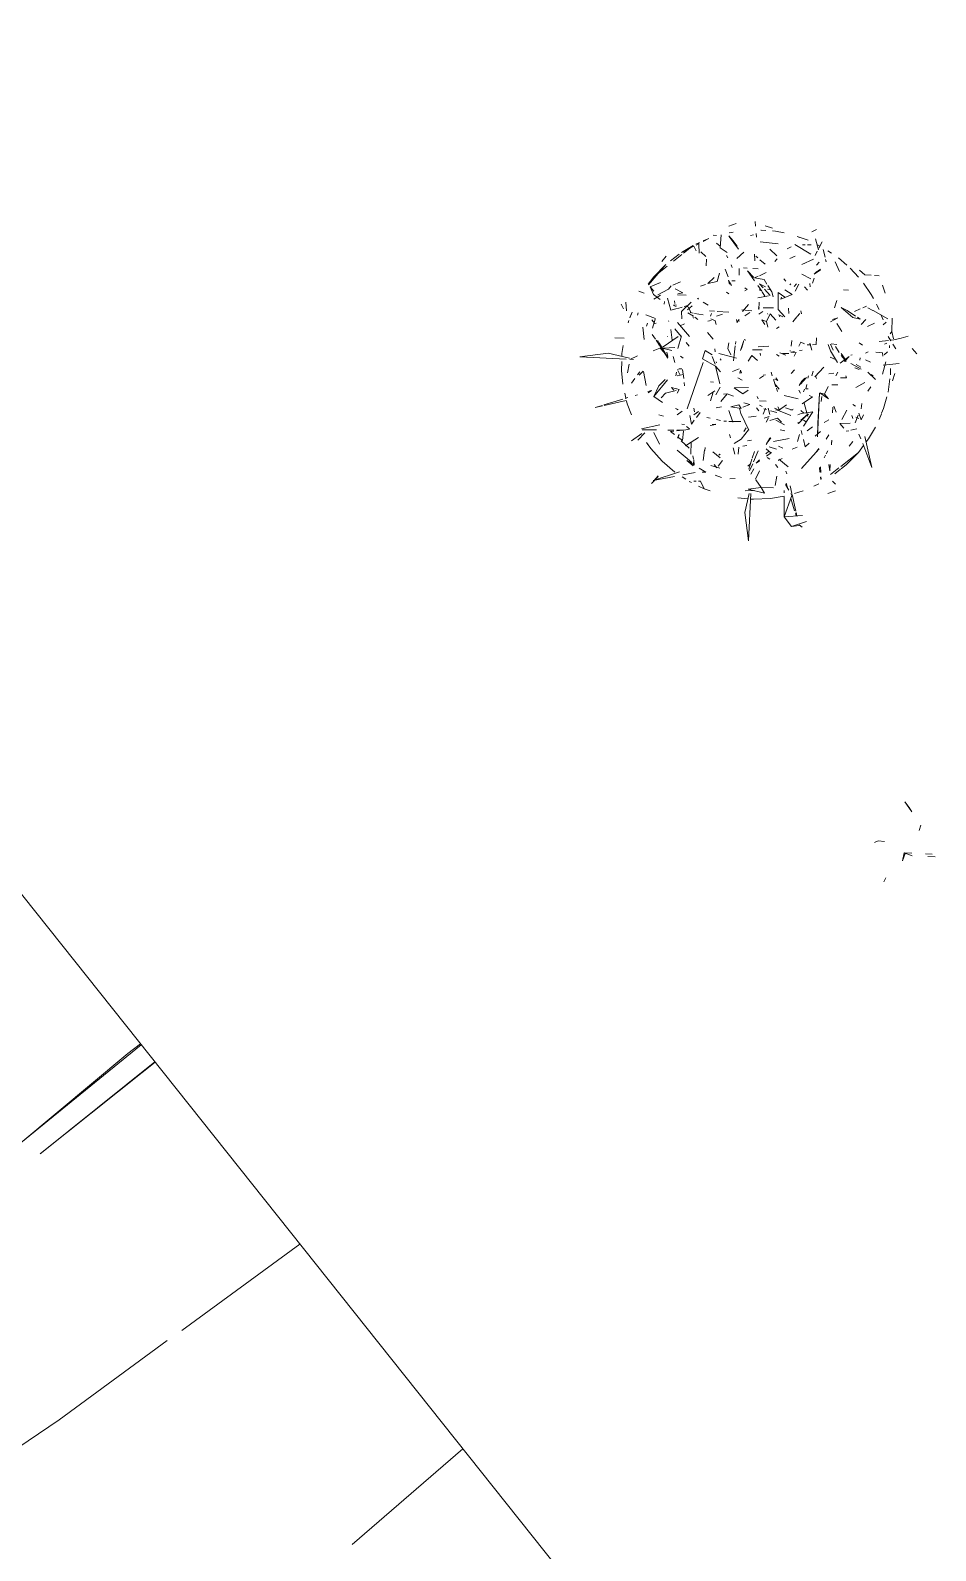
# Model space of a CAD drawing. Header units: millimetres. Extents: x 0 to 57242, y -59538 to 11130.
# Drawn here: x 19352 to 19808, y -7310 to -6543 of the extents above; entities that cross this region are included whole.
import ezdxf

# ---------------------------------------------------------------- set-up
doc = ezdxf.new("R2010")
doc.units = ezdxf.units.MM
doc.layers.add('G-IMPT', color=8, linetype='Continuous', lineweight=9)
doc.layers.add('I-FURN', color=30, linetype='Continuous', lineweight=9)

# ---------------------------------------------------------------- blocks, each defined once
blk = doc.blocks.new('Conjunto Mesa 01 - Conjunto Mesa 01-1067963-Level 0')
at = {"layer": 'G-IMPT'}
for p, q in [((976.95, -369.04), (978.55, -367.33)), ((973.57, -372.66), (970.11, -373.36)), ((973.57, -372.66), (975.74, -370.33)), ((987.21, -370.39), (983.36, -368.93)), ((1004.53, -379.76), (999.34, -375.47)), ((1011.53, -374.79), (1009.99, -378.19)), ((940.58, -377.47), (940.11, -380.01)), ((943.9, -380.87), (949.29, -383.15)), ((948.18, -381.34), (946.68, -382.05)), ((948.18, -381.34), (946.68, -382.05)), ((948.7, -382.47), (947.19, -379.17)), ((954.19, -382.81), (950.59, -381.22)), ((954.63, -379), (952.6, -379.66)), ((954.63, -379), (952.6, -379.66)), ((956.44, -383.81), (955.23, -383.27)), ((964.12, -376.73), (958.75, -377.75)), ((964.12, -376.73), (958.75, -377.75)), ((964.39, -381.67), (959.25, -380.23)), ((972.63, -375.9), (966.42, -376.29)), ((972.63, -375.9), (966.42, -376.29)), ((983.46, -376.29), (976.59, -375.86)), ((983.46, -376.29), (976.59, -375.86)), ((985.72, -376.72), (983.46, -376.29)), ((985.72, -376.72), (983.46, -376.29)), ((986.58, -381.81), (986.02, -383.82)), ((987.54, -381.84), (990.33, -380.68)), ((991.84, -377.89), (988.9, -377.33)), ((991.84, -377.89), (989.81, -377.5)), ((990.35, -380.67), (998.22, -377.43)), ((997.13, -379.61), (994.78, -378.85)), ((997.13, -379.61), (994.78, -378.85)), ((999.04, -379.22), (999.18, -381.1)), ((1004.9, -381.2), (1004.53, -379.76)), ((1004.53, -379.76), (1007.97, -381.44)), ((1005.32, -382.86), (1007.88, -383.15)), ((1008.43, -381.66), (1007.67, -382.86)), ((1009.98, -378.22), (1008.43, -381.66)), ((1017.57, -377.2), (1021.16, -377.06)), ((942.2, -384.16), (937.29, -387.27)), ((938.48, -386.52), (937.29, -387.27)), ((942.2, -384.16), (939, -386.19)), ((939.79, -390.77), (948.48, -387.52)), ((943.09, -386.77), (942.21, -387.82)), ((944.98, -384.52), (943.81, -385.91)), ((950.43, -386.25), (949.4, -384)), ((949.9, -394.27), (951.41, -388.02)), ((954.67, -388.72), (954.3, -386.66)), ((957.55, -392.41), (957.25, -390.73)), ((957.39, -388.38), (957.33, -391.35)), ((957.71, -388.62), (957.55, -391.75)), ((972.88, -385.72), (974.59, -383.84)), ((979.1, -392.19), (986.75, -390.77)), ((979.1, -392.19), (982.1, -390.81)), ((982.1, -390.81), (987.04, -389.25)), ((985.65, -385.18), (984.8, -388.24)), ((986.75, -390.77), (989.61, -388.44)), ((988.05, -388.93), (989.61, -388.44)), ((991.56, -386.32), (992.11, -389.71)), ((995.81, -384.01), (994.95, -387.88)), ((1006.99, -383.91), (1004.43, -387.92)), ((1007.5, -385.45), (1007.18, -386.77)), ((1009.97, -390.26), (1007.59, -392.67)), ((1010.28, -385.81), (1009.28, -385.18)), ((1010.28, -385.81), (1009.28, -385.18)), ((1009.89, -383.38), (1012.51, -383.68)), ((1011.46, -391.15), (1009.97, -390.26)), ((1011.38, -390.17), (1011.17, -387.91)), ((1019.45, -386.95), (1014.95, -393.81)), ((922.97, -396.61), (926.19, -394.48)), ((925.08, -397.72), (923.31, -399.62)), ((925.08, -397.72), (923.63, -399.27)), ((928.42, -394.17), (927.31, -395.35)), ((928.42, -394.17), (927.31, -395.35)), ((934.24, -397.07), (927.84, -403.58)), ((931.77, -391.4), (928.42, -394.17)), ((931.77, -391.4), (928.42, -394.17)), ((939.38, -392.96), (939.09, -395.15)), ((944.41, -394.25), (943.7, -397.12)), ((953.53, -397.33), (958.3, -395.15)), ((959.14, -393.66), (960.58, -395.88)), ((959.77, -397.16), (961.28, -398.06)), ((975.08, -391.75), (977.21, -394.96)), ((982.18, -396.78), (981.18, -399.49)), ((982.18, -396.78), (981.44, -400.95)), ((998.73, -396.28), (1000.64, -395.7)), ((1005.04, -395.53), (1004.68, -397.02)), ((1009.93, -397.85), (1007.39, -399.03)), ((1014.63, -391.71), (1018.37, -396.84)), ((1021.19, -393.95), (1018.78, -391.96)), ((1021.19, -393.95), (1018.78, -391.96)), ((1022.04, -391.75), (1024.17, -394.96)), ((1027.3, -400.39), (1022.66, -395.45)), ((1027.3, -400.39), (1022.66, -395.45)), ((918.17, -399.2), (920.15, -400.5)), ((922.94, -404.02), (922.28, -405.4)), ((923.24, -402.53), (924.78, -403.53)), ((938.57, -401.49), (933.73, -402.07)), ((939.87, -402.18), (940.19, -404)), ((949.88, -405.85), (951.43, -405.84)), ((954.05, -405.36), (954.03, -404.67)), ((954.1, -405.4), (954.03, -404.67)), ((954.03, -404.67), (954.11, -405.41)), ((955.73, -402.34), (956.02, -404.27)), ((956.69, -401.6), (958.32, -405.28)), ((959.47, -400.2), (961.64, -400.14)), ((984.03, -399.01), (988.77, -399.47)), ((992.41, -405.53), (990.32, -407.67)), ((1000.79, -410.05), (1000.96, -404.52)), ((1001.24, -402.78), (1001.02, -403.46)), ((1001.5, -407.9), (1001.02, -404.51)), ((1004.28, -406.05), (1009.76, -403.71)), ((1005.83, -401.48), (1004.97, -400.67)), ((1008.78, -403.25), (1006.22, -404.24)), ((1007.16, -405.78), (1009.27, -404.65)), ((1012.97, -402.01), (1018.38, -401.35)), ((1014.9, -401.51), (1016.12, -400.99)), ((1019.79, -405.52), (1020.48, -408.04)), ((1032.32, -407.3), (1028.68, -402.29)), ((1032.32, -407.3), (1028.68, -402.29)), ((912.89, -407.3), (911.85, -411.02)), ((915.39, -411.23), (914.45, -412.95)), ((915.39, -411.23), (914.45, -412.95)), ((915.62, -414.02), (918.94, -413.94)), ((918.94, -413.94), (922.26, -414.11)), ((926.93, -418.02), (926.74, -413.32)), ((930.86, -409.68), (933.62, -411.72)), ((933.43, -409.56), (931.98, -409.84)), ((938.24, -408.63), (934.74, -409.3)), ((937.71, -412.83), (935.9, -414.84)), ((943.89, -413.93), (940.24, -417.2)), ((940.87, -414.53), (941.75, -410.77)), ((943.89, -413.93), (946.56, -414.22)), ((957.32, -411.15), (953.43, -412.42)), ((953.43, -412.42), (960.09, -417.66)), ((958.66, -407.48), (954.49, -409.02)), ((956.36, -412.52), (956.84, -413.41)), ((958.66, -407.48), (956.84, -413.41)), ((965.11, -414.81), (962.77, -413.29)), ((969.15, -409.93), (967.78, -409.32)), ((968.84, -412.44), (968.4, -410.45)), ((969.6, -415.83), (968.89, -412.67)), ((985.94, -413.76), (983.35, -411.62)), ((985.94, -413.76), (984.77, -415.31)), ((992.95, -410.07), (989.72, -409.03)), ((990.19, -407.97), (993.49, -408.77)), ((996.31, -407.14), (992.81, -406.71)), ((999.64, -410.99), (992.95, -410.07)), ((995.24, -412.14), (997.85, -410.75)), ((1000.83, -406.86), (997.32, -406.67)), ((998.12, -407.36), (1001.92, -407.25)), ((1004.44, -415.78), (1003.56, -413.8)), ((1008.5, -412.28), (1006.69, -414.66)), ((1008.5, -412.28), (1007.52, -411.83)), ((1016.2, -406.53), (1015.39, -411.59)), ((1033.56, -409.56), (1032.32, -407.3)), ((1033.56, -409.56), (1032.32, -407.3)), ((1035.15, -412.46), (1033.71, -409.82)), ((1035.15, -412.46), (1034.45, -411.17)), ((911.62, -418.82), (910.41, -420.1)), ((917.47, -421.26), (912.68, -416.76)), ((916.93, -420.75), (914.53, -421.23)), ((915.89, -414.22), (923.84, -414.38)), ((921.65, -419.99), (917.47, -421.26)), ((923.98, -421.42), (922.64, -421.1)), ((934.36, -422.31), (931.71, -420.31)), ((934.04, -416.9), (932.75, -418.32)), ((939.86, -417.37), (935.34, -417.68)), ((941.36, -418.09), (935.34, -417.68)), ((940.24, -417.2), (940.72, -415.18)), ((947.17, -415.64), (944.14, -416.99)), ((946.81, -416.88), (944.14, -417.07)), ((947.78, -418.53), (944.24, -418.29)), ((946.39, -418.92), (947.04, -419.02)), ((947.39, -414.31), (951.17, -414.72)), ((952.1, -416.51), (947.76, -416.81)), ((950.66, -418.73), (948.17, -418.56)), ((948.78, -415.61), (950.04, -414.6)), ((951.75, -417.26), (949.09, -422.1)), ((951.16, -414.74), (953.48, -415.77)), ((957.98, -418.98), (954.78, -423.16)), ((965.13, -417.38), (960.09, -417.66)), ((964.47, -418.23), (962.51, -419.15)), ((963.58, -419.35), (962.51, -419.15)), ((981.94, -418.21), (980.17, -419.14)), ((981.12, -421.07), (980.17, -419.14)), ((983.04, -422.22), (983.71, -420.96)), ((984.27, -415.97), (983.18, -417.42)), ((986.75, -417.18), (983.36, -415.9)), ((997.29, -417.81), (998.22, -424.39)), ((1002.75, -415.83), (1001.41, -418.01)), ((1008.63, -417.89), (1006.77, -420.28)), ((1021.12, -418.18), (1022.56, -417.5)), ((1023.56, -414.22), (1025.35, -416.19)), ((1026.31, -418.5), (1029.72, -419.63)), ((1028.97, -422.91), (1026.91, -419.4)), ((1028.54, -420.19), (1027.03, -420.9)), ((1028.6, -417.15), (1029.72, -419.63)), ((1039.57, -422.71), (1037.05, -416.35)), ((1039.57, -422.71), (1037.05, -416.35)), ((909, -427.81), (908.5, -429.74)), ((909, -427.81), (908.5, -429.74)), ((909.27, -428.15), (908.94, -429.87)), ((913.06, -431.12), (909.36, -428.56)), ((910.3, -422.71), (909.53, -425.74)), ((910.3, -422.71), (909.53, -425.74)), ((910.3, -422.71), (909.68, -425.97)), ((927.59, -425.99), (931.46, -427.17)), ((929.18, -422.68), (927.72, -422.33)), ((933.17, -428.04), (933.02, -428.2)), ((933.02, -428.2), (934.86, -429.02)), ((933.02, -428.2), (935.97, -428.53)), ((935.34, -425.79), (934.17, -427.01)), ((941.09, -424.11), (942.57, -423.68)), ((942.57, -423.69), (942.24, -424.98)), ((952.43, -428.49), (948.78, -432.19)), ((948.83, -427.95), (949.67, -432.39)), ((954, -425.33), (951.3, -422.95)), ((953.63, -424.68), (953.21, -425.23)), ((955.96, -426.83), (956.1, -424.43)), ((958.3, -423.14), (958.75, -423.22)), ((961.13, -426.16), (959.07, -427.46)), ((961.84, -427.74), (959.07, -427.46)), ((959.27, -422.21), (963.61, -422.02)), ((961.13, -426.16), (959.27, -422.21)), ((961.13, -426.16), (963.75, -427.36)), ((967.27, -422.84), (967.1, -424.39)), ((976.68, -422.11), (978.61, -424.1)), ((977.67, -430.69), (980.5, -429.12)), ((980.89, -427.33), (978.87, -429.89)), ((980.28, -425.88), (980.1, -426.1)), ((980.96, -426.13), (982.66, -424.47)), ((980.96, -426.13), (981.83, -424.49)), ((983.57, -426.03), (982.59, -424.06)), ((995.47, -423.41), (996.79, -425.33)), ((995.81, -430.97), (995.64, -428.73)), ((996.55, -427.57), (995.74, -426.63)), ((995.8, -427.95), (996.63, -432.39)), ((999.36, -424.26), (997.94, -423.86)), ((1006.03, -427.46), (1011.08, -425.95)), ((1008.09, -426.16), (1006.03, -427.46)), ((1017.52, -437.85), (1006.15, -427.77)), ((1022.65, -442.27), (1006.15, -427.77)), ((1008.09, -426.16), (1006.24, -422.21)), ((1008.09, -426.16), (1011.08, -425.95)), ((1008.09, -427.83), (1010, -429.71)), ((1017.96, -428.86), (1015.72, -426.86)), ((1015.77, -426.09), (1018.88, -427.07)), ((1021.32, -422.3), (1023.5, -427.08)), ((1024.45, -429.26), (1027.69, -425.03)), ((1024.45, -429.26), (1027.46, -429.12)), ((1026.59, -422.47), (1025.07, -422)), ((1029.54, -429.15), (1030.16, -427.89)), ((1030.6, -427), (1032, -424.15)), ((1037.17, -425.75), (1034.63, -424.97)), ((1051.88, -430.32), (1037.46, -423.36)), ((1039.57, -422.71), (1040.06, -424.62)), ((1039.57, -422.71), (1040.06, -424.62)), ((1051.88, -430.32), (1039.57, -426.5)), ((1040.63, -426.83), (1041.69, -430.98)), ((1040.63, -426.83), (1041.69, -430.98)), ((908.16, -431.11), (907.3, -437.94)), ((908.16, -431.11), (907.3, -437.94)), ((908.16, -431.11), (907.3, -437.94)), ((908.7, -431.11), (907.4, -437.92)), ((908.18, -431.11), (908.18, -437.46)), ((908.69, -431.11), (911.23, -431.58)), ((916.49, -429.62), (913.07, -430.15)), ((920.33, -432.37), (917.83, -430.17)), ((927.34, -429.46), (929.97, -433.06)), ((927.74, -437.37), (927.44, -432.98)), ((927.74, -437.37), (929.97, -433.06)), ((936.99, -432.72), (938.45, -432.25)), ((951.66, -437.65), (952.58, -436.71)), ((951.79, -436.25), (952.32, -438.11)), ((952.38, -429.8), (952.24, -432.9)), ((971, -436.66), (967.98, -440.56)), ((968.54, -437.44), (971.68, -432.99)), ((977.37, -432.54), (978.79, -432.03)), ((989.01, -430.23), (989.44, -432.7)), ((995.81, -430.97), (996.74, -433.29)), ((1000.15, -435.22), (998.47, -435)), ((1000.15, -431.73), (998.64, -429.98)), ((1000.56, -433.59), (999.87, -432.38)), ((1000.85, -430.78), (1000.15, -431.73)), ((1005.36, -431.54), (1003.75, -432.46)), ((1005.36, -431.54), (1004.83, -437.96)), ((1005.17, -436.91), (1011.63, -439.63)), ((1008.45, -441.36), (1011.42, -436.23)), ((1014.15, -444.47), (1011.42, -436.23)), ((1019.66, -432.41), (1019.26, -435.08)), ((1035.68, -429.74), (1036.4, -432.7)), ((1041.69, -442.33), (1041.69, -430.98)), ((1042.76, -439.45), (1041.69, -430.98)), ((1042.76, -439.45), (1041.69, -430.98)), ((907.11, -439.45), (907.11, -444.89)), ((907.11, -439.45), (907.11, -444.89)), ((908.18, -438.38), (908.18, -443.82)), ((927.43, -438.66), (926.54, -441.13)), ((936.46, -443.92), (933.68, -444.95)), ((939.06, -445.27), (940.77, -443.41)), ((941.74, -442.35), (945.71, -438.03)), ((944.41, -441.22), (943.31, -444.13)), ((952.35, -438.08), (951.05, -437.27)), ((959.44, -444.56), (960.34, -445.47)), ((962.09, -440.12), (961.33, -440.64)), ((963.61, -444.04), (961.51, -441.03)), ((961.51, -441.03), (964.52, -445.54)), ((963.61, -444.04), (964.52, -445.54)), ((970.05, -442.61), (973.65, -441.93)), ((971.04, -445.86), (970.05, -442.61)), ((972.77, -439.24), (971.69, -438.46)), ((981.86, -443.22), (981.24, -444.32)), ((981.47, -446.84), (981.74, -444.3)), ((984.39, -440.89), (982.68, -440.27)), ((989.92, -442.9), (986.25, -441.56)), ((986.4, -440.2), (988.01, -440.2)), ((988.01, -440.2), (986.44, -440.97)), ((991.83, -442.42), (988.22, -442.4)), ((992.32, -443.77), (990.59, -443.14)), ((995.84, -442.39), (1001.75, -437.92)), ((1000.36, -444.48), (1000.06, -449.24)), ((1004.33, -443.65), (1001.27, -445.81)), ((1003.74, -444.39), (1004.13, -443.08)), ((1009.05, -440.12), (1007.1, -440.55)), ((1008.45, -441.36), (1007.92, -443.12)), ((1011.25, -438.92), (1010.77, -438.92)), ((1011.25, -438.92), (1010.77, -438.92)), ((1010.83, -439.12), (1010.84, -443.55)), ((1010.83, -439.12), (1011.48, -445.54)), ((1013.27, -441.97), (1011.73, -442.48)), ((1017.05, -444.46), (1017.22, -441.03)), ((1017.52, -437.85), (1022.65, -442.27)), ((1021.55, -439.45), (1021.69, -442.93)), ((1026.35, -439.58), (1025.51, -437.13)), ((1028.56, -437.67), (1029.69, -438.71)), ((1028.56, -437.67), (1030.29, -439.25)), ((1032.15, -444.11), (1031.46, -442.6)), ((1041.69, -449.03), (1041.69, -443.53)), ((1042.76, -442.94), (1042.76, -439.45)), ((1042.76, -442.94), (1042.76, -439.45)), ((1042.76, -447.04), (1042.76, -443.26)), ((1042.76, -447.04), (1042.76, -443.26)), ((903.89, -445.08), (904.58, -448.54)), ((907.11, -447.98), (908.18, -456.45)), ((907.11, -447.98), (908.18, -456.45)), ((907.11, -447.98), (908.18, -456.45)), ((907.11, -447.98), (909.61, -461.09)), ((908.18, -447.83), (908.18, -456.45)), ((918.58, -447.58), (917.39, -451.68)), ((923.63, -450.09), (919.6, -451.83)), ((923.63, -450.09), (922.42, -452.33)), ((925.52, -449.56), (922.65, -452.81)), ((930.18, -452.13), (929.43, -453.9)), ((930.62, -456.47), (929.94, -449.76)), ((930.47, -446.15), (930.62, -445.66)), ((930.99, -445.96), (930.47, -446.15)), ((930.78, -452.63), (930.8, -452.35)), ((930.8, -452.35), (933.9, -453.14)), ((931.79, -453.65), (931.67, -450.44)), ((935.43, -451.93), (938.76, -449.01)), ((940.86, -445.29), (941.52, -446.55)), ((943.41, -447.61), (942.59, -449.15)), ((942.72, -447.24), (944.89, -445.95)), ((944.86, -446.15), (946.5, -446.96)), ((957.79, -447.65), (959.64, -449.86)), ((964.23, -450.95), (958.87, -454.94)), ((963.15, -450.69), (959.64, -449.86)), ((960.98, -446.1), (966.3, -451.45)), ((964.23, -450.95), (966.24, -449.46)), ((971.36, -451.72), (970.28, -455.29)), ((972.27, -451.71), (973.62, -452.14)), ((972.27, -451.71), (973.18, -452.83)), ((973.62, -452.14), (973.18, -452.83)), ((992.59, -451.23), (990.29, -453.86)), ((997.71, -452.55), (1000.32, -450.68)), ((997.98, -450.16), (1000.08, -448.96)), ((998.39, -448.48), (1000.1, -448.67)), ((1000.06, -449.27), (998.89, -450.29)), ((1005.94, -446.04), (1000.06, -449.24)), ((1001.3, -455.99), (1002.76, -452.14)), ((1002.76, -452.14), (1005.59, -451.86)), ((1003.08, -453.35), (1007.54, -451.51)), ((1010.84, -445.5), (1011.48, -445.54)), ((1015.07, -446.61), (1017.06, -447.52)), ((1018.3, -451.65), (1016.11, -448.65)), ((1019.32, -448.56), (1022.78, -450.15)), ((1022.78, -450.15), (1022.66, -447.44)), ((1028.35, -447.66), (1027.72, -445.32)), ((1028.35, -447.66), (1027.93, -445.35)), ((1028.35, -447.66), (1030.21, -458.39)), ((1033.08, -446.15), (1032.5, -444.89)), ((1037.88, -452.19), (1035.44, -450.47)), ((1037.48, -452.37), (1035.45, -451.14)), ((1039.96, -448.06), (1037.2, -446.42)), ((1037.58, -445.89), (1039.96, -448.06)), ((1044.91, -450.12), (1047, -449.93)), ((1048.26, -455.99), (1049.72, -452.14)), ((908.18, -456.45), (909.37, -461.09)), ((908.18, -456.45), (909.37, -461.09)), ((912.52, -455.6), (910.98, -461.08)), ((917.71, -454.58), (916.51, -460.66)), ((917.44, -459.69), (917.05, -463.56)), ((917.71, -454.58), (917.15, -452.52)), ((920.86, -457.84), (926.74, -460.28)), ((924.14, -455.93), (925.3, -456.64)), ((925.58, -457.4), (926.49, -456.52)), ((925.69, -457.73), (926.9, -457.04)), ((927.99, -457.33), (926.74, -460.28)), ((929.05, -454.82), (928.12, -457.03)), ((930.62, -456.47), (933.62, -458.68)), ((936.18, -453.18), (933.09, -454.52)), ((933.69, -453.45), (934.89, -452.4)), ((935.75, -461.53), (936.41, -459.21)), ((936.21, -453.74), (936.92, -453.92)), ((937, -452.98), (938.83, -452.52)), ((947.03, -452.84), (951.43, -452.8)), ((957.32, -458.11), (953.43, -459.38)), ((955.79, -463.15), (953.43, -459.38)), ((955.83, -455.12), (957.12, -455.9)), ((957.92, -458.57), (961.91, -459.83)), ((962.2, -456.06), (961.36, -456.01)), ((961.87, -458.8), (961.38, -458.62)), ((962.77, -460.25), (966.62, -460.02)), ((974.42, -455.08), (976.77, -454.14)), ((977.26, -459.68), (981.5, -453.95)), ((977.26, -459.68), (982.29, -458.09)), ((982.51, -454.88), (982.29, -458.09)), ((986.16, -460.53), (988.8, -458.77)), ((987.57, -462.37), (988.8, -458.77)), ((989.07, -453.68), (987.81, -453.38)), ((991.95, -455.18), (993.36, -454.5)), ((994.12, -457.22), (992.07, -457.19)), ((995.24, -459.93), (993.24, -463.21)), ((994.78, -454.64), (995.91, -453.84)), ((996.74, -456.45), (995.06, -453.67)), ((995.91, -452.65), (999.04, -454.02)), ((998.66, -457.35), (999.48, -454.85)), ((999.8, -455.63), (1000.73, -457.88)), ((1008.33, -454.73), (1010.02, -453.27)), ((1014.53, -453.87), (1010.78, -461.04)), ((1014.07, -460.53), (1016.37, -459.41)), ((1020.43, -453.42), (1019.61, -456.15)), ((1040.61, -454.26), (1039.57, -453.63)), ((1040.61, -454.11), (1039.65, -453.44)), ((1040.99, -459.19), (1041.69, -456.45)), ((1040.99, -459.19), (1041.69, -456.45)), ((911.58, -465.5), (909.04, -466.98)), ((915.05, -462.16), (910.98, -461.08)), ((910.98, -461.08), (913.84, -461.14)), ((915.06, -462.14), (919.14, -461.18)), ((921.21, -460.1), (922.19, -461.01)), ((930.47, -464.58), (930.18, -464.66)), ((933.63, -461.62), (942.92, -461.2)), ((939, -469.19), (934.3, -466.37)), ((940.29, -464.51), (935.34, -464.64)), ((938.82, -474.85), (939.4, -465.63)), ((944.03, -469.64), (940.24, -464.16)), ((946.58, -464.33), (944.17, -464.4)), ((962.77, -460.25), (955.79, -463.15)), ((957.49, -464.08), (970.7, -484.89)), ((962.77, -460.25), (971.08, -464.15)), ((968.49, -466.11), (967.51, -467.16)), ((974.18, -469.13), (972.56, -465.12)), ((976.36, -465.94), (977.34, -464.29)), ((980.26, -462.64), (977.34, -464.29)), ((978.38, -469.23), (977.34, -464.29)), ((983.67, -467.05), (985.45, -463.23)), ((983.67, -467.05), (987.57, -463.46)), ((985.45, -463.23), (987.57, -463.46)), ((989.4, -465.12), (987.01, -463.98)), ((988.88, -472.25), (992.52, -467.69)), ((998.57, -467.21), (989.4, -465.12)), ((996.85, -467.56), (997.53, -469.63)), ((998.31, -467.27), (998.57, -467.21)), ((999.62, -473.06), (998.31, -467.27)), ((1009.7, -464.92), (1008.28, -461.52)), ((1008.81, -462.78), (1008.41, -461.14)), ((1008.96, -463.16), (1008.47, -460.98)), ((1014.61, -465.59), (1011.35, -466.33)), ((1014.73, -462.28), (1011.5, -464.5)), ((1013.24, -467.95), (1013.07, -465.94)), ((1014.28, -468.35), (1014.52, -465.34)), ((1025.35, -463.15), (1019.44, -464.49)), ((1020.14, -463.02), (1019.68, -465.15)), ((1020.52, -467.45), (1022.38, -467.51)), ((1026.31, -465.47), (1027.71, -465.93)), ((1039.49, -464.91), (1037.84, -469.09)), ((1037.84, -469.09), (1039.49, -464.91)), ((917.55, -474.05), (918.18, -475.07)), ((925.15, -468.93), (920.56, -471.64)), ((924.49, -473.49), (925.37, -474.99)), ((924.51, -470.74), (926.83, -470.78)), ((928.04, -473.11), (925.33, -469.27)), ((927.19, -470.16), (926.52, -471.31)), ((930.37, -475.24), (933.36, -475.49)), ((934.56, -475.05), (936.9, -475.97)), ((935.87, -475.24), (936.86, -475.72)), ((935.87, -475.24), (944.55, -476.41)), ((936.01, -469.88), (936.17, -469.73)), ((938.82, -474.85), (937.21, -480.07)), ((942.96, -472.61), (938.44, -476.08)), ((939.28, -475.15), (942.61, -470.41)), ((941.95, -475.1), (944.05, -476.08)), ((945.67, -473.87), (948.52, -475.2)), ((947.82, -470.94), (949.55, -470.54)), ((952.43, -475.45), (953.37, -474.38)), ((953.7, -474.27), (957.65, -476.67)), ((972.29, -468.26), (971.98, -472.48)), ((975.01, -473.11), (972.29, -469.27)), ((979.55, -473.06), (980.85, -470.66)), ((990.31, -471.06), (984.45, -468.87)), ((987.98, -473.23), (987.09, -474.23)), ((988.88, -472.25), (988.8, -472.33)), ((999.62, -473.06), (999.16, -477.23)), ((1003.22, -469.32), (1002.34, -471.13)), ((1003.95, -472.92), (1003, -474.63)), ((1008.7, -471.77), (1010.68, -474.67)), ((1009.64, -470.05), (1012.49, -475.31)), ((1011, -475.14), (1013.9, -479.39)), ((1013.79, -474.73), (1013.6, -472.42)), ((1013.79, -474.73), (1013.95, -472.69)), ((1016.52, -468.05), (1015.02, -468.5)), ((1028.64, -474.22), (1025.5, -470.69)), ((1033.77, -470.13), (1031.15, -469.1)), ((1034.69, -470.27), (1031.46, -469.8)), ((1032.32, -480.13), (1035.7, -473.98)), ((1032.32, -480.13), (1035.7, -473.98)), ((1034.35, -472.9), (1033.4, -472.14)), ((1037.02, -470.12), (1033.48, -468.41)), ((1043.78, -480.47), (1035.81, -474.07)), ((1037.88, -470.73), (1036.68, -470.55)), ((1045.33, -474.12), (1037.51, -470.35)), ((1043.78, -480.47), (1037.88, -470.73)), ((1044.69, -474.45), (1038.7, -472.08)), ((1043.78, -480.47), (1049.06, -472.76)), ((1047.43, -475.14), (1045.96, -474.42)), ((1047.22, -475.44), (1045.99, -474.96)), ((1052.77, -473.17), (1049.86, -480.67)), ((908.69, -478.08), (911.23, -478.54)), ((913.06, -478.08), (909.36, -475.52)), ((915.34, -476.1), (916.61, -478.41)), ((915.34, -476.1), (916.82, -478.8)), ((918.28, -481.12), (917.56, -480.13)), ((918.28, -481.12), (917.56, -480.13)), ((924.7, -476.68), (929.97, -480.02)), ((933.86, -475.53), (936.32, -475.73)), ((936.86, -475.72), (944.65, -476.49)), ((944.05, -476.08), (938.34, -476.38)), ((952.43, -475.45), (952.22, -476.31)), ((952.74, -476.43), (955.32, -477.05)), ((954.08, -478.96), (952.99, -477.57)), ((954.6, -478.53), (956, -475.67)), ((959.55, -482.78), (957.46, -484.37)), ((959.48, -477.78), (960.91, -478.65)), ((960.67, -481.93), (959.68, -482.68)), ((960.67, -481.93), (961.5, -483.88)), ((972.53, -481.99), (974.18, -482.93)), ((975.23, -484.17), (975.34, -481.26)), ((977.05, -483.86), (976.24, -480.83)), ((980.3, -479.83), (981.69, -478.69)), ((984.2, -476.62), (985.71, -475.38)), ((985.95, -478.48), (984.57, -481.03)), ((985.7, -478.5), (984.84, -479.86)), ((995.72, -476.88), (994.2, -476.24)), ((1003.66, -480.25), (1000.66, -478.98)), ((1004.65, -479), (1002.1, -476.5)), ((1012.24, -476.95), (1012.4, -478.87)), ((1012.97, -476.21), (1014.87, -479.72)), ((1016.46, -480.27), (1015.36, -477.45)), ((1019.96, -479.99), (1017.96, -475.81)), ((1020.42, -480.03), (1024.94, -480.37)), ((1021.54, -485.97), (1024.94, -480.37)), ((1021.54, -485.97), (1028.27, -480.8)), ((1029.06, -475.59), (1024.94, -480.37)), ((1024.94, -480.37), (1028.27, -480.8)), ((1032.32, -480.13), (1027.3, -487.03)), ((1027.3, -487.03), (1032.32, -480.13)), ((1043.78, -480.47), (1049.86, -480.67)), ((1051.88, -477.28), (1049.86, -480.67)), ((1053.64, -476.63), (1051.7, -477)), ((923.02, -487.56), (920.06, -491.04)), ((925.6, -490.26), (928.42, -493.25)), ((928.42, -493.25), (925.6, -490.26)), ((933.21, -491.9), (934.38, -490.57)), ((933.26, -491.94), (934.23, -487.77)), ((942.43, -493.23), (942.11, -490.41)), ((942.25, -490.37), (948.68, -493.71)), ((952.76, -488.81), (952.29, -484.31)), ((955.5, -494.12), (952.76, -488.81)), ((955.5, -494.12), (953.08, -483.47)), ((957.46, -484.37), (959.19, -484.16)), ((959.97, -483.4), (957.7, -488.45)), ((958.24, -491.64), (957.7, -488.45)), ((966.95, -489.43), (968.1, -488.59)), ((968.15, -488.8), (966.95, -489.43)), ((969.98, -487.56), (969.98, -490.77)), ((978.12, -487.87), (974.2, -485.83)), ((978.12, -487.87), (976.66, -487.18)), ((978.12, -487.87), (977.53, -485.63)), ((979.42, -490.2), (977.57, -490.7)), ((979.51, -490.3), (978.08, -492.91)), ((985.57, -489.4), (985.24, -493.72)), ((992.71, -491.01), (991.64, -489.82)), ((995.8, -488.18), (1000.45, -487.24)), ((998.95, -486.16), (999.07, -486.91)), ((999.07, -486.91), (999.05, -486.04)), ((1004.33, -490.61), (1000.49, -493.32)), ((1003.12, -490.72), (1002.18, -487.14)), ((1013.23, -487.8), (1011.87, -489.98)), ((1024.14, -483.97), (1021.29, -487.74)), ((1021.87, -492.82), (1025.36, -489.1)), ((1021.87, -492.82), (1025.36, -489.1)), ((1023.65, -486.92), (1029.78, -494.67)), ((1042.09, -502.12), (1024.13, -486.32)), ((1026.23, -488.17), (1027.3, -487.03)), ((1026.23, -488.17), (1027.3, -487.03)), ((916.54, -510.86), (932.03, -493.24)), ((932.61, -491.73), (923.98, -498.55)), ((928.42, -493.25), (929.52, -494.17)), ((928.42, -493.25), (929.52, -494.17)), ((931.46, -495.77), (934.99, -498.7)), ((931.46, -495.77), (934.99, -498.7)), ((934.82, -493.68), (937.85, -497.05)), ((941.76, -493.68), (941.27, -491.86)), ((941.76, -493.68), (941.27, -491.86)), ((943.09, -498.67), (942.34, -495.87)), ((943.09, -498.67), (942.34, -495.87)), ((951.56, -494.93), (952.27, -493.13)), ((952.18, -495.28), (952.27, -493.13)), ((955.5, -494.12), (960.45, -492.58)), ((964.23, -497.91), (966.24, -496.42)), ((973.06, -499.09), (974.89, -496.84)), ((974.45, -498.5), (975.36, -497.1)), ((974.45, -498.5), (976.98, -497.87)), ((975.11, -491.66), (976.02, -490.81)), ((975.94, -495.55), (978.08, -492.91)), ((976.09, -495.97), (977.7, -493.49)), ((979.38, -497.79), (978.31, -496.21)), ((979.38, -497.79), (978.35, -496.15)), ((981.82, -496.58), (978.43, -493.25)), ((978.74, -497.44), (981.77, -496.68)), ((981.53, -497.2), (986.83, -496.44)), ((985.24, -493.72), (984.82, -497.05)), ((989.81, -497.65), (985.24, -493.72)), ((992.59, -498.19), (991.01, -497.38)), ((996.12, -494.82), (992.49, -490.91)), ((995.09, -499.79), (993.03, -498.27)), ((997.87, -498.69), (1001.5, -497.37)), ((1001.5, -497.37), (1000.44, -498.86)), ((1003.35, -491.66), (1001.22, -491.73)), ((1005.77, -494.68), (1008.58, -492.94)), ((1042.09, -502.12), (1029.78, -494.67)), ((916.54, -510.86), (923.98, -498.55)), ((934.99, -498.7), (940.82, -502.39)), ((934.99, -498.7), (940.82, -502.39)), ((944.91, -504.54), (947.3, -505.67)), ((944.91, -504.54), (947.3, -505.67)), ((947.15, -506.07), (947.65, -504.8)), ((949.09, -501.17), (949.54, -500.03)), ((964.29, -509.21), (968.42, -500.59)), ((964.85, -509.2), (969.39, -503.61)), ((976.01, -506.9), (969.6, -505.44)), ((983.96, -501.73), (989.07, -500.64)), ((993.35, -499.79), (989.07, -500.64)), ((990.92, -501.21), (995.09, -499.7)), ((990.92, -501.21), (995.13, -500.39)), ((993.74, -499.09), (995.1, -499.89)), ((995.44, -507.23), (998.36, -501.72)), ((1001.44, -504.98), (1002.2, -504)), ((1002.85, -503.16), (1003.49, -502.34)), ((1007.68, -503.27), (1003.49, -502.34)), ((1004.73, -504.66), (1007.68, -503.27)), ((1004.73, -504.66), (1007.68, -503.27)), ((1007.68, -503.27), (1010.34, -501.58)), ((1009.97, -501.81), (1007.68, -503.27)), ((943.01, -516.51), (946.7, -507.19)), ((943.36, -516.54), (948.3, -506.29)), ((948.58, -506.27), (949.92, -506.9)), ((948.58, -506.27), (949.92, -506.9)), ((949.92, -506.9), (955.66, -508.77)), ((949.92, -506.9), (955.66, -508.77)), ((966.29, -510.49), (965.96, -516.83)), ((967.64, -514.21), (966.91, -509.16)), ((974.94, -511.67), (971.35, -511.45)), ((974.94, -511.67), (971.62, -511.47)), ((983.46, -511.14), (974.94, -511.67)), ((983.46, -511.14), (974.94, -511.67)), ((991.84, -509.54), (983.46, -511.14)), ((991.84, -509.54), (983.46, -511.14)), ((988.33, -520.66), (993.3, -507.65)), ((988.33, -520.66), (993.45, -511)), ((998.11, -507.5), (996.02, -508.18)), ((996.02, -508.18), (998.11, -507.5)), ((999.96, -506.9), (1001.19, -506.32)), ((999.96, -506.9), (1001.19, -506.32)), ((941.37, -520.66), (942.72, -517.24)), ((941.37, -520.66), (942.98, -517.31)), ((988.69, -520.89), (988.02, -517.28)), ((988.32, -517.54), (988.98, -522.42)), ((1200.22, -522.8), (1194.17, -522.34)), ((1197.74, -522.54), (1194.17, -522.34)), ((1200.22, -522.8), (1197.74, -522.54)), ((1210.01, -525.67), (1208.4, -523.38)), ((1221.25, -530.58), (1223.4, -528.11)), ((1222.99, -530.5), (1225.46, -527.69)), ((1214.16, -538.68), (1216.67, -535.81)), ((1214.16, -538.68), (1217.78, -536.43)), ((1203.51, -542.95), (1201.22, -545.13)), ((1214.16, -538.68), (1214.75, -538.5)), ((1214.16, -538.68), (1216.69, -541.84)), ((1214.75, -538.5), (1216.69, -541.84)), ((1200.66, -547.19), (1201.22, -545.13)), ((1219.1, -555.87), (1218.15, -553.79)), ((1049.69, -900), (1049.5, -907.94)), ((1051.07, -978.28), (1050.34, -900)), ((1061.55, -974.19), (1061.32, -900)), ((1061.55, -974.19), (1061.32, -900)), ((1061.42, -900), (1061.46, -908.34)), ((1061.42, -900), (1061.46, -908.34)), ((1175.73, -973.74), (1178.69, -900)), ((1313.7, -973.74), (1310.74, -900)), ((1051.07, -978.28), (1049.5, -907.94)), ((1061.55, -974.19), (1061.46, -908.34)), ((1061.55, -974.19), (1061.46, -908.34)), ((1175.06, -982.72), (1172.47, -1050.11)), ((1172.47, -1050.11), (1170.56, -1075.31))]:
    blk.add_line(p, q, dxfattribs=at)
at = {"layer": 'I-FURN'}
blk.add_line((3.04, -900), (2500, -900), dxfattribs=at)

msp = doc.modelspace()

# ---------------------------------------------------------------- block references
at = {"layer": 'I-FURN', "rotation": 308.519257235833}
msp.add_blockref('Conjunto Mesa 01 - Conjunto Mesa 01-1067963-Level 0', (19457.9, -5672.27), dxfattribs=at)

doc.saveas('drawing.dxf')
